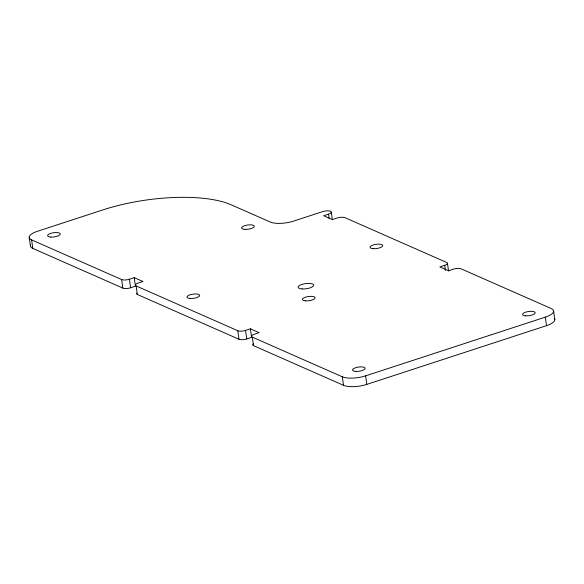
<?xml version="1.0" encoding="UTF-8"?>
<svg xmlns="http://www.w3.org/2000/svg" width="584" height="584" viewBox="0 0 584 584"><rect width="100%" height="100%" fill="white"/><g stroke="black" fill="none" stroke-linecap="round" stroke-linejoin="round"><path stroke-width="0.88" d="M250.405 328.828L259.113 332.668L254.259 334.26A5.709 1.898 -8 0 0 252.303 337.121L342.326 376.789A17.126 5.687 -8 0 0 365.613 375.862L545.339 317.127A17.126 5.687 -8 0 0 551.194 308.52L461.178 268.859A5.709 1.898 -8 0 0 453.41 269.166L448.556 270.757L439.847 266.917L444.701 265.333A5.709 1.898 -8 0 0 446.658 262.464L345.013 217.686A5.709 1.898 -8 0 0 337.253 217.993L332.398 219.577L323.682 215.737L328.544 214.153A5.709 1.898 -8 0 0 330.493 211.284A5.709 1.898 -8 0 0 322.733 211.591L293.591 221.117A17.126 5.687 -8 0 1 270.304 222.044L231.103 204.772A94.192 31.288 -8 0 0 103.04 209.853L37.464 231.286A17.126 5.687 -8 0 0 31.602 239.885L121.625 279.546A5.709 1.898 -8 0 0 129.385 279.24L134.247 277.656L142.956 281.495L138.101 283.079A5.709 1.898 -8 0 0 136.145 285.948L137.342 294.475L238.987 339.26A5.709 1.898 -8 0 0 246.747 338.946L251.602 337.362L250.405 328.828L245.55 330.42A5.709 1.898 -8 0 1 237.783 330.726L136.145 285.948M30.609 244.835A17.126 5.687 -8 0 0 32.806 248.419L122.822 288.08A5.709 1.898 -8 0 0 130.59 287.773L135.444 286.182L134.247 277.656M252.303 337.121L253.507 345.655L343.531 385.316A17.126 5.687 -8 0 0 366.81 384.396L546.536 325.653A17.126 5.687 -8 0 0 554.501 318.652M553.603 311.082L554.8 319.609M545.339 317.127L546.536 325.653M447.454 263.318L448.534 270.991M444.701 265.333L445.417 270.45M365.613 375.862L366.81 384.396M331.296 212.138L332.376 219.818M328.544 214.153L329.142 218.416M342.326 376.789L343.531 385.316M245.55 330.42L246.747 338.946M237.783 330.726L238.987 339.26M129.385 279.24L130.59 287.773M121.625 279.546L122.822 288.08M31.602 239.885L32.806 248.419M29.2 237.33L30.397 245.864M253.507 345.655A5.709 1.898 -8 0 1 253.419 343.75M137.342 294.475A5.709 1.898 -8 0 1 136.714 293.11M244.871 229.381A6.424 2.132 -8 0 0 254.339 226.285A6.424 2.132 -8 0 0 244.703 225.672A6.424 2.132 -8 0 0 244.871 229.381M525.768 315.856A6.424 2.132 -8 0 0 535.229 312.768A6.424 2.132 -8 0 0 525.6 312.155A6.424 2.132 -8 0 0 525.768 315.856M355.758 371.424A6.424 2.132 -8 0 0 365.219 368.329A6.424 2.132 -8 0 0 355.59 367.716A6.424 2.132 -8 0 0 355.758 371.424M50.837 237.082A6.424 2.132 -8 0 0 60.305 233.987A6.424 2.132 -8 0 0 50.669 233.374A6.424 2.132 -8 0 0 50.837 237.082M305.644 300.884A6.424 2.132 -8 0 0 315.112 297.796A6.424 2.132 -8 0 0 305.476 297.183A6.424 2.132 -8 0 0 305.644 300.884M302.103 288.949A7.848 2.606 -8 0 0 313.674 285.174A7.848 2.606 -8 0 0 301.899 284.423A7.848 2.606 -8 0 0 302.103 288.949M373.307 248.689A6.424 2.132 -8 0 0 382.768 245.594A6.424 2.132 -8 0 0 373.139 244.981A6.424 2.132 -8 0 0 373.307 248.689M190.231 298.497A6.424 2.132 -8 0 0 199.691 295.402A6.424 2.132 -8 0 0 190.063 294.789A6.424 2.132 -8 0 0 190.231 298.497"/></g></svg>
